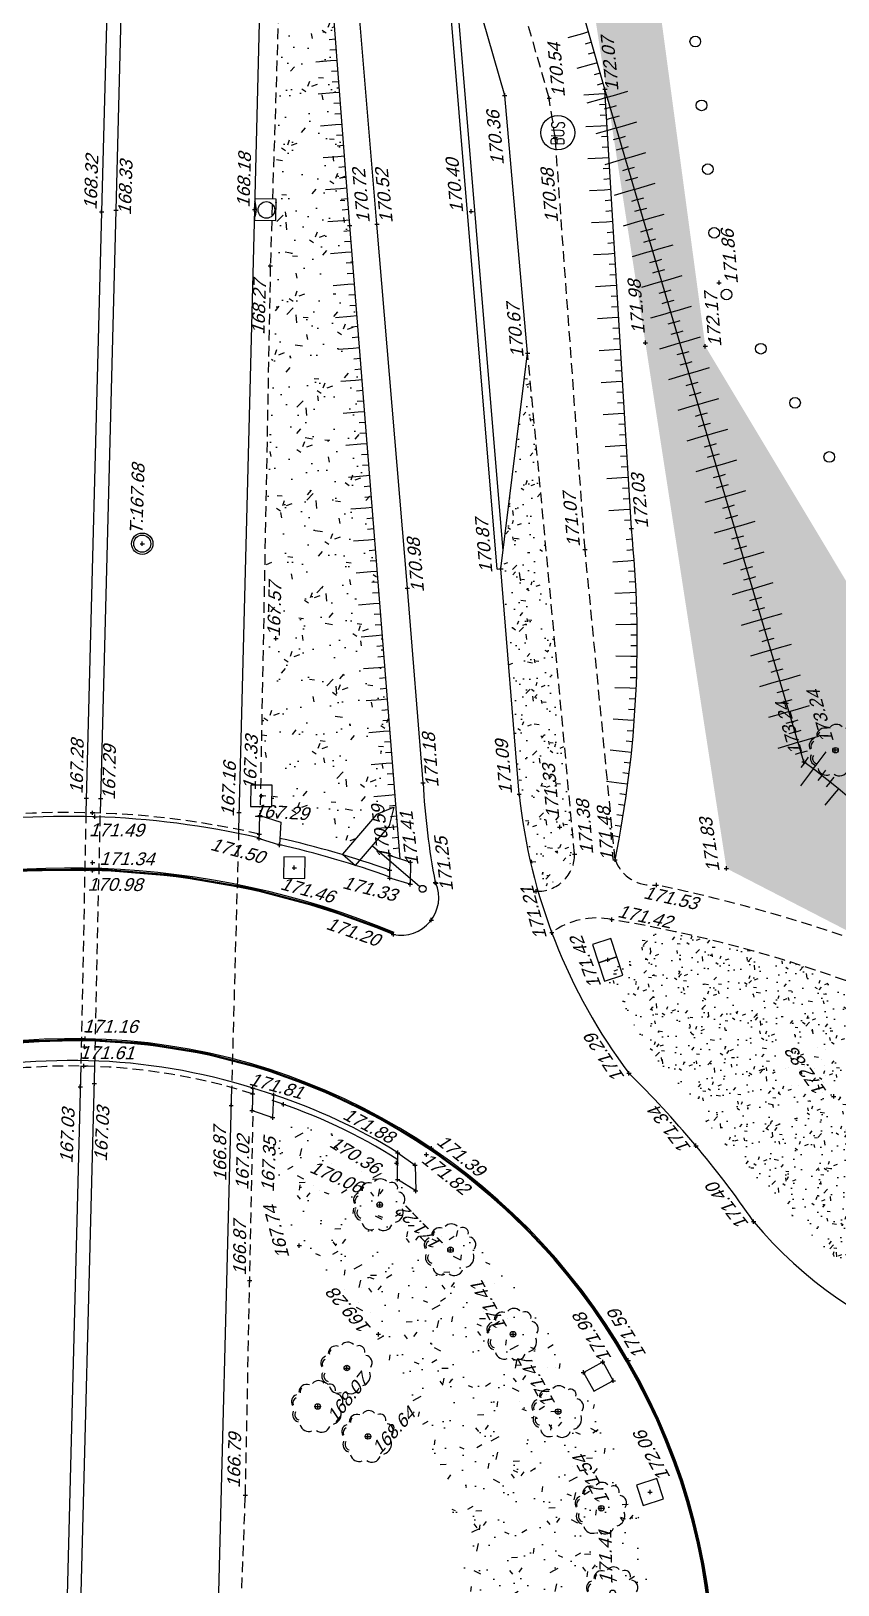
# Model space of a CAD drawing. Header units: metres. Extents: x 1633075 to 1634601, y 8175308 to 8177203.
# Drawn here: x 1634269.4 to 1634307.2, y 8176623.8 to 8176696.5 of the extents above; entities that cross this region are included whole.
import ezdxf

# ---------------------------------------------------------------- set-up
doc = ezdxf.new("R2010")
doc.units = ezdxf.units.M
doc.header["$LTSCALE"] = 2
doc.header["$PDMODE"] = 2
doc.header["$PDSIZE"] = 0.1
doc.linetypes.add('CACHE', pattern=[0.375, 0.25, -0.125])
doc.linetypes.add('CONTINU', pattern=[0])
for name, color, linetype in [('C15785 - ALLEE', 7, 'CACHE'), ('C15785 - ASSAINIS', 6, 'Continuous'), ('C15785 - BORDURES', 7, 'CONTINU'), ('C15785 - CLOTURES', 3, 'Continuous'), ('C15785 - DBA', 252, 'Continuous'), ('C15785 - EP', 4, 'Continuous'), ('C15785 - HTALUS', 7, 'Continuous'), ('C15785 - MOBILIER', 252, 'Continuous'), ('C15785 - OUVRAGE', 7, 'Continuous'), ('C15785 - POINT 2D', 7, 'Continuous'), ('C15785 - Talus', 7, 'Continuous'), ('C15785 - VEGET', 3, 'Continuous'), ('C15785 - Z', 7, 'Continuous')]:
    doc.layers.add(name, color=color, linetype=linetype)
doc.styles.add('ASS', font='ROMANS.shx', dxfattribs={"width": 0.7, "height": 2.750686})
doc.styles.get("Standard").update_dxf_attribs({"font": 'arial.ttf'})
pattern_1 = [(49.50002714, (1050220.1279, 8061047.7139), (1.8203864727, -0.1752823338), [0.1905, -2.0955]), (354.50002714, (1050220.1279, 8061047.714), (-0.335743121, 1.913568999), [0.1524, -1.6764]), (99.95102714, (1050220.2796, 8061047.6993), (1.484649862, 1.738277913), [0.1619, -1.7809]), (45.68422714, (1050220.1323, 8061048.222), (2.707018562, -0.444061797), [0.28575, -3.14325]), (96.13562714, (1050220.358, 8061048.185), (2.395542465, 2.453445317), [0.24285, -2.67135]), (350.68402714, (1050220.1323, 8061048.222), (2.39554614, 2.453440904), [0.2286, -2.5146]), (20.50002714, (1050220.3852, 8061048.0927), (1.507167322, -1.035846258), [0.1905, -2.0955]), (325.50002714, (1050220.3852, 8061048.0927), (0.6340691095, 1.8364166525), [0.1524, -1.6764]), (70.95142714, (1050220.5108, 8061048.0064), (2.1412322933, 0.800574532), [0.1619, -1.7809]), (37.00002714, (1050220.1279, 8061047.7139), (0.0382631816, 0.8452486828), [0, -1.65608, 0, -1.7018, 0, -1.68275]), (7.00002714, (1050220.1279, 8061047.7139), (0.6769130039, 0.9959368816), [0, -0.97028, 0, -1.61798, 0, -0.64135]), (327.00002714, (1050219.5615, 8061047.71886), (1.3553544348, -0.069116978), [0, -0.635, 0, -1.9812, 0, -2.6289]), (317.00002714, (1050219.3075, 8061047.7211), (1.4834541483, 0.2413293858), [0, -0.8255, 0, -1.31572, 0, -1.8669])]

# ---------------------------------------------------------------- blocks, each defined once
blk = doc.blocks.new('BL16')
at = {"color": 0}
for p, q in [((0.5, 0.5), (-0.5, 0.5)), ((-0.5, 0.5), (-0.5, -0.5)), ((0.5, -0.5), (0.5, 0.5)), ((-0.5, -0.5), (0.5, -0.5))]:
    blk.add_line(p, q, dxfattribs=at)
blk = doc.blocks.new('ARBN')
blk.add_circle((0, 0), 0.0517)
for centre, radius, start, end in [((-0.088, 0.27), 0.194, 62.9289, 157.9234), ((0.159, 0.288), 0.162, 10.5515, 118.7684), ((-0.381, -0.079), 0.106, 125.5548, 253.3512), ((-0.313, 0.149), 0.141, 102.3806, 218.1519), ((0.33, 0.115), 0.163, 331.4172, 69.7614), ((-0.236, -0.237), 0.15, 182.2997, 276.8338), ((0.342, -0.106), 0.104, 287.358, 32.9391), ((0.335, -0.105), 0.151, 294.7172, 29.5061), ((-0.027, -0.335), 0.147, 208.1993, 316.9403), ((0.007, -0.38), 0.0689, 259.4414, 333.9219), ((0.202, -0.304), 0.137, 247.1419, 348.9634), ((0.221, -0.292), 0.104, 254.316, 338.7253)]:
    blk.add_arc(centre, radius, start, end)
blk = doc.blocks.new('TALH100A')
blk.add_line((0, 0.3), (0, 1))
blk = doc.blocks.new('TALH100B')
blk.add_line((0, 0), (0, 0.3))
blk = doc.blocks.new('R')
blk.add_circle((0, 0, 0.001), 0.25)
blk = doc.blocks.new('TALB100A')
blk.add_line((0, -0.3), (0, -1))
blk = doc.blocks.new('TALB100B')
blk.add_line((0, 0), (0, -0.3))
blk = doc.blocks.new('TAMPON')
blk.add_circle((0, 0), 0.5)

msp = doc.modelspace()

# ---------------------------------------------------------------- hatches: boundary and pattern name
at = {"layer": 'C15785 - VEGET'}
h = msp.add_hatch(dxfattribs=at)
h.set_pattern_fill('AR-CONC', color=256, scale=0.015, angle=-0.49997, style=0)
h.set_pattern_definition([(49.50002714, (1050220.1279, 8061047.714), (2.730579709, -0.262923501), [0.28575, -3.14325]), (354.50002714, (1050220.128, 8061047.714), (-0.503614682, 2.870353498), [0.2286, -2.5146]), (99.95102714, (1050220.3554, 8061047.692), (2.226974793, 2.607416869), [0.24285, -2.67135]), (45.68422714, (1050220.1345, 8061048.476), (4.060527843, -0.666092696), [0.428625, -4.714875]), (96.13562714, (1050220.473, 8061048.4204), (3.593313698, 3.680167975), [0.364275, -4.007025]), (350.6840271, (1050220.1345, 8061048.476), (3.59331921, 3.680161356), [0.3429, -3.7719]), (20.50002714, (1050220.5139, 8061048.282), (2.260750983, -1.553769387), [0.28575, -3.14325]), (325.50002714, (1050220.5139, 8061048.282), (0.951103664, 2.754624979), [0.2286, -2.5146]), (70.95142714, (1050220.7022, 8061048.1526), (3.21184844, 1.200861798), [0.24285, -2.67135]), (37.00002714, (1050220.1279, 8061047.7139), (0.0573947724, 1.2678730242), [0, -2.48412, 0, -2.5527, 0, -2.524125]), (7.00002714, (1050220.1279, 8061047.7139), (1.0153695058, 1.4939053223), [0, -1.45542, 0, -2.42697, 0, -0.962025]), (327.00002714, (1050219.2783, 8061047.7213), (2.0330316522, -0.103675467), [0, -0.9525, 0, -2.9718, 0, -3.94335]), (317.00002714, (1050218.8973, 8061047.7247), (2.2251812224, 0.3619940787), [0, -1.23825, 0, -1.97358, 0, -2.80035])])
h.paths.add_polyline_path([(1634280.114, 8176659.803), (1634286.679, 8176657.771), (1634285.017, 8176677.508), (1634283.47, 8176698.174), (1634282.472, 8176711.57), (1634281.41, 8176710.894)])
h = msp.add_hatch(dxfattribs=at)
h.set_pattern_fill('AR-CONC', color=256, scale=0.01, angle=-0.49997, style=0)
h.set_pattern_definition(pattern_1)
edge = h.paths.add_edge_path()
edge.add_line((1634294.734, 8176704.098), (1634290.343, 8176704.987))
edge.add_line((1634290.343, 8176704.987), (1634290.238, 8176707.339))
edge.add_line((1634290.238, 8176707.339), (1634297.683, 8176706.141))
edge.add_line((1634297.683, 8176706.141), (1634300.957, 8176681.771))
edge.add_line((1634300.957, 8176681.771), (1634327.361, 8176637.737))
edge.add_arc((1634324.172, 8176646.147), 8.994, 228.81971, 290.76528, ccw=False)
edge.add_line((1634318.25, 8176639.377), (1634316.901, 8176642.212))
edge.add_line((1634316.901, 8176642.212), (1634316.071, 8176642.095))
edge.add_line((1634316.071, 8176642.095), (1634316.006, 8176644.022))
edge.add_line((1634316.006, 8176644.022), (1634315.392, 8176647.445))
edge.add_line((1634315.392, 8176647.445), (1634313.586, 8176650.017))
edge.add_line((1634313.586, 8176650.017), (1634311.595, 8176652.317))
edge.add_line((1634311.595, 8176652.317), (1634309.489, 8176653.433))
edge.add_line((1634309.489, 8176653.433), (1634301.946, 8176657.324))
edge.add_line((1634301.946, 8176657.324), (1634298.152, 8176681.935))
edge.add_line((1634298.152, 8176681.935), (1634294.734, 8176704.098))
h = msp.add_hatch(dxfattribs=at)
h.set_pattern_fill('AR-CONC', color=256, scale=0.01, angle=-0.49997, style=0)
h.set_pattern_definition(pattern_1)
h.paths.add_polyline_path([(1634293.047, 8176656.254), (1634294.399, 8176656.955), (1634294.82, 8176657.939), (1634292.633, 8176681.253), (1634291.393, 8176671.313), (1634292.29, 8176660.86)])
h = msp.add_hatch(dxfattribs=at)
h.set_pattern_fill('AR-CONC', color=256, scale=0.009, angle=-0.49997, style=0)
h.set_pattern_definition([(49.50002714, (1050220.1279, 8061047.7139), (1.6383478254, -0.1577541004), [0.17145, -1.88595]), (354.50002714, (1050220.1279, 8061047.714), (-0.302168809, 1.722212099), [0.13716, -1.50876]), (99.95102714, (1050220.2644, 8061047.7008), (1.336184876, 1.5644501215), [0.14571, -1.60281]), (45.68422714, (1050220.1319, 8061048.1711), (2.436316706, -0.3996556176), [0.257175, -2.828925]), (96.13562714, (1050220.335, 8061048.1378), (2.155988219, 2.208100785), [0.218565, -2.404215]), (350.68402714, (1050220.1319, 8061048.171), (2.155991526, 2.208096814), [0.20574, -2.26314]), (20.50002714, (1050220.3595, 8061048.0548), (1.3564505897, -0.9322616322), [0.17145, -1.88595]), (325.50002714, (1050220.3595, 8061048.0548), (0.5706621986, 1.6527749872), [0.13716, -1.50876]), (70.95142714, (1050220.4725, 8061047.9771), (1.927109064, 0.7205170787), [0.14571, -1.60281]), (37.00002714, (1050220.1279, 8061047.7139), (0.0344368634, 0.76072381455), [0, -1.490472, 0, -1.53162, 0, -1.514475]), (7.00002714, (1050220.1279, 8061047.7139), (0.6092217035, 0.8963431934), [0, -0.873252, 0, -1.456182, 0, -0.577215]), (327.00002714, (1050219.6181, 8061047.7184), (1.2198189913, -0.0622052802), [0, -0.5715, 0, -1.78308, 0, -2.36601]), (317.00002714, (1050219.3895, 8061047.7204), (1.3351087334, 0.2171964472), [0, -0.74295, 0, -1.184148, 0, -1.68021])])
h.paths.add_polyline_path([(1634296.24, 8176652.047), (1634299.379, 8176647.355), (1634303.545, 8176642.484), (1634310.848, 8176635.38), (1634312.917, 8176637.464), (1634313.745, 8176641.923), (1634313.254, 8176645.868), (1634312.013, 8176648.4), (1634310.451, 8176650.253), (1634307.154, 8176652.226), (1634302.328, 8176653.739), (1634298.495, 8176654.561)])
h = msp.add_hatch(dxfattribs=at)
h.set_pattern_fill('AR-CONC', color=256, scale=0.015, angle=341.50003, style=0)
h.set_pattern_definition([(31.50002714, (1050220.1279, 8061047.714), (2.515687796, -1.093850643), [0.28575, -3.14325]), (336.50002714, (1050220.128, 8061047.714), (0.408021986, 2.885493894), [0.2286, -2.5146]), (81.95102714, (1050220.3375, 8061047.6228), (2.923715013, 1.791627747), [0.24285, -2.67135]), (27.68422714, (1050220.3697, 8061048.4365), (3.655957502, -1.888263909), [0.428625, -4.714875]), (78.13562714, (1050220.6743, 8061048.279), (4.554678854, 2.389652735), [0.364275, -4.007025]), (332.6840271, (1050220.3697, 8061048.4365), (4.55468205, 2.389644737), [0.3429, -3.7719]), (2.50002714, (1050220.6705, 8061048.135), (1.669960808, -2.176332974), [0.28575, -3.14325]), (307.50002714, (1050220.6705, 8061048.135), (1.755779269, 2.32589684), [0.2286, -2.5146]), (52.95142714, (1050220.8097, 8061047.9536), (3.425736092, 0.149571687), [0.24285, -2.67135]), (19.00002714, (1050220.1279, 8061047.7139), (0.4463799834, 1.1880829415), [0, -2.48412, 0, -2.5527, 0, -2.524125]), (349.00002714, (1050220.1279, 8061047.7139), (1.4273159176, 1.1070219587), [0, -1.45542, 0, -2.42697, 0, -0.962025]), (309.00002714, (1050219.3222, 8061047.9835), (1.9014905194, -0.7268425591), [0, -0.9525, 0, -2.9718, 0, -3.94335]), (299.00002714, (1050218.9608, 8061048.1044), (2.2281354237, -0.343341986), [0, -1.23825, 0, -1.97358, 0, -2.80035])])
edge = h.paths.add_edge_path()
edge.add_arc((1634292.149, 8176644.899), 11.461, 176.22501, 233.09235)
edge.add_arc((1634261.816, 8176620.004), 28.237, -38.40561, 33.85358, ccw=False)
edge.add_arc((1634289.598, 8176593.741), 10.394, 122.95703, 187.07088)
edge.add_line((1634279.283, 8176592.462), (1634284.113, 8176594.229))
edge.add_line((1634284.113, 8176594.229), (1634285.877, 8176595.478))
edge.add_line((1634285.877, 8176595.478), (1634290.486, 8176599.039))
edge.add_line((1634290.486, 8176599.039), (1634294.129, 8176603.58))
edge.add_line((1634294.129, 8176603.58), (1634297.297, 8176609.391))
edge.add_line((1634297.297, 8176609.391), (1634298.93, 8176617.94))
edge.add_line((1634298.93, 8176617.94), (1634297.935, 8176626.707))
edge.add_line((1634297.935, 8176626.707), (1634296.127, 8176631.588))
edge.add_line((1634296.127, 8176631.588), (1634294.199, 8176634.968))
edge.add_line((1634294.199, 8176634.968), (1634291.019, 8176638.985))
edge.add_line((1634291.019, 8176638.985), (1634286.668, 8176642.623))
edge.add_line((1634286.668, 8176642.623), (1634283.862, 8176644.789))
edge.add_line((1634283.862, 8176644.789), (1634280.712, 8176645.653))

# ---------------------------------------------------------------- linework, layer by layer
at = {"layer": 'C15785 - ALLEE'}
for points in [[(1634296.732, 8176657.728), (1634295.328, 8176672.255), (1634293.933, 8176691.551), (1634293.648, 8176693.387), (1634290.343, 8176704.987), (1634289.357, 8176726.487)], [(1634281.406, 8176716.56), (1634281.41, 8176710.894), (1634280.599, 8176685.539), (1634280.114, 8176659.803)], [(1634294.841, 8176657.995), (1634292.642, 8176681.445)], [(1634278.406, 8176592.207), (1634278.862, 8176608.271), (1634279.069, 8176618.367), (1634279.431, 8176627.971), (1634279.799, 8176645.966)]]:
    msp.add_lwpolyline(points, dxfattribs=at)
for centre, radius, start, end in [((1634293.108, 8176657.985), 1.732, 267.98689, 0.33243), ((1634298.461, 8176658.38), 1.847, 200.68192, 276.51181), ((1634283.246, 8176582.548), 75.588, 69.68452, 78.2259), ((1634295.849, 8176651.528), 3.476, 77.76606, 126.71025), ((1634286.343, 8176593.283), 62.487, 69.49525, 80.56541)]:
    msp.add_arc(centre, radius, start, end, dxfattribs=at)
at = {"layer": 'C15785 - ASSAINIS'}
for p, q in [((1634279.87, 8176688.674), (1634279.855, 8176687.674)), ((1634280.87, 8176688.66), (1634279.87, 8176688.674)), ((1634280.855, 8176687.66), (1634280.87, 8176688.66)), ((1634279.855, 8176687.674), (1634280.855, 8176687.66))]:
    msp.add_line(p, q, dxfattribs=at)
for centre, radius in [((1634280.416, 8176688.157), 0.389), ((1634274.603, 8176672.528), 0.4)]:
    msp.add_circle(centre, radius, dxfattribs=at)
msp.add_arc((1634278.895, 8176688.18), 1.049, 336.36294, 21.99912, dxfattribs=at)
at = {"layer": 'C15785 - BORDURES'}
for points in [[(1634280.743, 8176721.806), (1634280.414, 8176710.684), (1634279.862, 8176688.174), (1634279.116, 8176659.143)], [(1634287.746, 8176661.328), (1634287.015, 8176670.441), (1634285.587, 8176687.49), (1634283.719, 8176709.983), (1634282.921, 8176721.935)], [(1634292.244, 8176660.799), (1634291.39, 8176671.35), (1634292.642, 8176681.445), (1634291.568, 8176693.522), (1634288.724, 8176703.438), (1634288.072, 8176711.286)], [(1634291.216, 8176671.336), (1634288.55, 8176703.423)], [(1634291.495, 8176672.198), (1634288.971, 8176702.576)], [(1634291.216, 8176671.336), (1634291.39, 8176671.35)], [(1634278.788, 8176647.064), (1634278.078, 8176619.787), (1634277.324, 8176591.162)]]:
    msp.add_lwpolyline(points, dxfattribs=at)
at = {"layer": 'C15785 - BORDURES', "linetype": 'CACHE'}
for points in [[(1634271.97, 8176659.934), (1634271.729, 8176648.073)], [(1634272.384, 8176648.056), (1634272.644, 8176659.915)], [(1634279.116, 8176659.143), (1634278.788, 8176647.064)]]:
    msp.add_lwpolyline(points, dxfattribs=at)
at = {"layer": 'C15785 - BORDURES', "const_width": 0.1}
msp.add_lwpolyline([(1634286.38, 8176654.28, 0.179529), (1634258.872, 8176655.309, 0.179529)], format="xyb", dxfattribs=at)
at = {"layer": 'C15785 - BORDURES'}
for points in [[(1634245.776, 8176603.369, 0.251104), (1634270.412, 8176589.13, 0.267607), (1634296.725, 8176603.417, 0.281058), (1634297.353, 8176634.286, 0.264282), (1634271.938, 8176649.347, 0.256097), (1634246.147, 8176635.83, 0.293177)], [(1634245.861, 8176603.421, 0.251103), (1634270.415, 8176589.23, 0.267612), (1634296.64, 8176603.47, 0.281071), (1634297.266, 8176634.236, 0.264286), (1634271.937, 8176649.247, 0.256095), (1634246.231, 8176635.774, 0.293177)]]:
    msp.add_lwpolyline(points, format="xyb", close=True, dxfattribs=at)
at = {"layer": 'C15785 - BORDURES', "const_width": 0.1}
msp.add_lwpolyline([(1634245.819, 8176603.395, 0.251103), (1634270.413, 8176589.18, 0.267609), (1634296.682, 8176603.443, 0.281064), (1634297.31, 8176634.261, 0.264284), (1634271.937, 8176649.297, 0.256096), (1634246.189, 8176635.802, 0.293177)], format="xyb", close=True, dxfattribs=at)
at = {"layer": 'C15785 - BORDURES'}
for centre, radius, start, end in [((1634322.11, 8176663.186), 34.415, 183.09534, 190.9149), ((1634318.39, 8176663.536), 26.289, 185.97533, 216.95037), ((1634271.239, 8176617.723), 39.618, 67.50193, 108.21318), ((1634271.239, 8176617.723), 39.518, 67.50193, 108.21318), ((1634286.717, 8176655.964), 1.767, 258.37626, 22.45566), ((1634264.228, 8176613.966), 47.322, 34.5246, 45.52597), ((1634318.511, 8176653.559), 19.927, 219.86564, 280.86898)]:
    msp.add_arc(centre, radius, start, end, dxfattribs=at)
at = {"layer": 'C15785 - DBA'}
for points in [[(1634273.463, 8176716.737), (1634272.705, 8176688.068), (1634271.97, 8176659.934)], [(1634272.644, 8176659.915), (1634273.379, 8176688.14), (1634274.112, 8176716.717)], [(1634271.729, 8176648.073), (1634270.993, 8176619.649), (1634270.209, 8176590.519)], [(1634270.886, 8176590.501), (1634271.658, 8176619.788), (1634272.384, 8176648.056)]]:
    msp.add_lwpolyline(points, dxfattribs=at)
at = {"layer": 'C15785 - HTALUS'}
for points in [[(1634297.497, 8176673.233), (1634296.258, 8176693.81), (1634294.111, 8176701.305), (1634293.869, 8176719.637), (1634293.22, 8176725.573)], [(1634286.679, 8176657.771), (1634284.313, 8176687.423), (1634281.85, 8176719.604)]]:
    msp.add_lwpolyline(points, dxfattribs=at)
msp.add_lwpolyline([(1634318.163, 8176645.224, 0.150626), (1634305.572, 8176662.317), (1634296.258, 8176693.81)], format="xyb", dxfattribs=at)
msp.add_arc((1634246.768, 8176667.962), 51.001, 348.42403, 5.93167, dxfattribs=at)
at = {"layer": 'C15785 - MOBILIER'}
for p, q in [((1634285.565, 8176659.842), (1634283.972, 8176657.994)), ((1634286.399, 8176660.186), (1634285.565, 8176659.842)), ((1634286.18, 8176659.312), (1634286.399, 8176660.186)), ((1634284.586, 8176657.464), (1634286.18, 8176659.312)), ((1634285.383, 8176658.388), (1634287.603, 8176656.473)), ((1634283.972, 8176657.994), (1634284.586, 8176657.464))]:
    msp.add_line(p, q, dxfattribs=at)
for centre, radius in [((1634294.052, 8176691.774), 0.8), ((1634287.726, 8176656.367), 0.162)]:
    msp.add_circle(centre, radius, dxfattribs=at)
at = {"layer": 'C15785 - OUVRAGE'}
for points in [[(1634280.075, 8176658.727), (1634280.114, 8176659.803)], [(1634280.114, 8176659.803), (1634281.086, 8176659.494), (1634281.032, 8176658.425)], [(1634280.075, 8176658.727), (1634281.032, 8176658.425)], [(1634286.19, 8176656.866), (1634286.202, 8176657.93), (1634287.157, 8176657.613), (1634287.151, 8176656.583), (1634286.19, 8176656.866)], [(1634279.746, 8176645.985), (1634280.712, 8176645.653), (1634280.764, 8176646.717), (1634279.78, 8176647.035), (1634279.746, 8176645.985)], [(1634286.563, 8176644.01), (1634287.37, 8176643.433), (1634287.401, 8176642.219), (1634286.558, 8176642.76), (1634286.563, 8176644.01)], [(1634295.254, 8176633.724), (1634296.155, 8176634.213)], [(1634296.155, 8176634.213), (1634296.647, 8176633.334)], [(1634295.26, 8176633.713), (1634295.751, 8176632.834)], [(1634295.734, 8176632.839), (1634296.636, 8176633.328)]]:
    msp.add_lwpolyline(points, dxfattribs=at)
at = {"layer": 'C15785 - OUVRAGE', "linetype": 'CACHE'}
for centre, radius, start, end in [((1634271.167, 8176620.015), 39.927, 77.09373, 99.41511), ((1634271.305, 8176619.905), 28.171, 72.50998, 104.35621)]:
    msp.add_arc(centre, radius, start, end, dxfattribs=at)
at = {"layer": 'C15785 - OUVRAGE'}
for centre, radius, start, end in [((1634271.167, 8176620.015), 39.744, 77.09373, 99.41511), ((1634271.502, 8176616.206), 43.281, 70.16182, 77.34827), ((1634271.502, 8176616.206), 43.581, 70.3072, 77.34827), ((1634271.305, 8176619.905), 28.424, 72.50998, 104.35621), ((1634272.717, 8176621.908), 25.804, 57.55089, 72.02901), ((1634272.717, 8176621.908), 26.081, 57.93348, 72.02901)]:
    msp.add_arc(centre, radius, start, end, dxfattribs=at)
at = {"layer": 'C15785 - POINT 2D'}
for p in [(1634296.258, 8176693.81), (1634291.568, 8176693.522), (1634293.648, 8176693.387), (1634293.933, 8176691.551), (1634272.705, 8176688.068), (1634273.379, 8176688.14), (1634279.862, 8176688.174), (1634290.003, 8176688.089), (1634284.313, 8176687.423), (1634285.587, 8176687.49), (1634280.599, 8176685.539), (1634301.599, 8176684.749), (1634292.642, 8176681.445), (1634298.152, 8176681.935), (1634300.957, 8176681.771), (1634297.497, 8176673.233), (1634274.603, 8176672.528), (1634295.328, 8176672.255), (1634291.39, 8176671.35), (1634287.015, 8176670.441), (1634280.859, 8176668.095), (1634307.04, 8176662.877), (1634305.572, 8176662.317), (1634287.746, 8176661.328), (1634271.988, 8176660.62), (1634272.662, 8176660.596), (1634280.179, 8176660.721), (1634292.244, 8176660.799), (1634272.282, 8176659.926), (1634272.39, 8176659.74), (1634279.136, 8176659.941), (1634280.114, 8176659.803), (1634280.075, 8176658.727), (1634280.085, 8176658.933), (1634294.145, 8176659.256), (1634281.032, 8176658.425), (1634294.841, 8176657.995), (1634272.28, 8176657.594), (1634281.72, 8176657.356), (1634286.202, 8176657.93), (1634287.157, 8176657.613), (1634296.732, 8176657.728), (1634301.946, 8176657.324), (1634272.275, 8176657.227), (1634286.188, 8176657.238), (1634286.19, 8176656.866), (1634287.151, 8176656.583), (1634288.318, 8176656.669), (1634288.35, 8176656.639), (1634298.67, 8176656.545), (1634293.047, 8176656.254), (1634288.129, 8176654.903), (1634296.586, 8176654.925), (1634286.361, 8176654.233), (1634293.772, 8176654.315), (1634296.388, 8176653.043), (1634271.938, 8176649.347), (1634271.907, 8176648.974), (1634271.878, 8176648.07), (1634271.704, 8176647.098), (1634272.363, 8176647.249), (1634297.381, 8176647.733), (1634279.773, 8176646.774), (1634279.78, 8176647.035), (1634280.764, 8176646.717), (1634306.966, 8176646.647), (1634278.766, 8176646.217), (1634279.746, 8176645.985), (1634280.712, 8176645.653), (1634281.218, 8176646.272), (1634288.14, 8176644.221), (1634300.516, 8176644.339), (1634286.504, 8176643.528), (1634286.563, 8176644.01), (1634287.37, 8176643.433), (1634287.903, 8176643.923), (1634286.558, 8176642.76), (1634287.401, 8176642.219), (1634285.719, 8176641.575), (1634303.216, 8176640.786), (1634281.953, 8176639.663), (1634289.03, 8176639.468), (1634279.637, 8176638.021), (1634285.659, 8176635.512), (1634291.959, 8176635.513), (1634296.155, 8176634.217), (1634296.155, 8176634.213), (1634297.353, 8176634.286), (1634284.18, 8176633.928), (1634295.254, 8176633.724), (1634296.647, 8176633.334), (1634282.815, 8176632.128), (1634294.069, 8176631.888), (1634285.169, 8176630.725), (1634279.431, 8176627.971), (1634298.372, 8176628.123), (1634296.088, 8176627.363)]:
    msp.add_point(p, dxfattribs=at)

# ---------------------------------------------------------------- block references
at = {"layer": 'C15785 - ASSAINIS', "rotation": 359.5000271160415}
msp.add_blockref('TAMPON', (1634274.603, 8176672.528), dxfattribs=at)
at = {"layer": 'C15785 - CLOTURES'}
for p, rotation in [((1634300.488, 8176696.04), 275.6209684651014), ((1634300.782, 8176693.054), 275.6209684651014), ((1634301.076, 8176690.068), 275.6209684651014), ((1634301.37, 8176687.083), 275.6209684651014), ((1634301.949, 8176684.195), 302.3128151583252), ((1634303.553, 8176681.66), 302.3128151583252), ((1634305.156, 8176679.125), 302.3128151583252), ((1634306.76, 8176676.589), 302.3128151583252)]:
    msp.add_blockref('R', p, dxfattribs=dict(at, rotation=rotation))
at = {"layer": 'C15785 - EP'}
for p, rotation in [((1634280.179, 8176660.721), 359.5778462002156), ((1634281.72, 8176657.356), 359.5778462002156), ((1634298.372, 8176628.123), 108.3684935367669)]:
    msp.add_blockref('BL16', p, dxfattribs=dict(at, rotation=rotation))
at = {"layer": 'C15785 - EP', "xscale": 0.8999999999804342, "yscale": 0.8999999999804342, "zscale": 0.8999999999804342, "rotation": 288.1104305426229}
for p in [(1634296.248, 8176653.47), (1634296.527, 8176652.615)]:
    msp.add_blockref('BL16', p, dxfattribs=at)
at = {"layer": 'C15785 - Talus'}
for name, p, rotation in [('TALH100B', (1634283.645, 8176696.151), 94.37718697151251), ('TALH100A', (1634295.491, 8176696.489), 105.9895136846525), ('TALH100B', (1634295.491, 8176696.489), 105.9895136846525), ('TALH100B', (1634295.628, 8176696.009), 105.9895136846525), ('TALH100B', (1634283.683, 8176695.653), 94.37718697151251), ('TALH100B', (1634295.766, 8176695.528), 105.9895136846525), ('TALH100A', (1634283.721, 8176695.154), 94.37718697151251), ('TALH100B', (1634283.721, 8176695.154), 94.37718697151251), ('TALH100B', (1634283.76, 8176694.656), 94.37718697151251), ('TALH100A', (1634295.904, 8176695.047), 105.9895136846525), ('TALH100B', (1634295.904, 8176695.047), 105.9895136846525), ('TALH100B', (1634296.042, 8176694.567), 105.9895136846525), ('TALH100B', (1634283.798, 8176694.157), 94.37718697151251), ('TALH100B', (1634296.179, 8176694.086), 105.9895136846525), ('TALH100A', (1634283.836, 8176693.659), 94.37718697151251), ('TALH100B', (1634283.836, 8176693.659), 94.37718697151251), ('TALH100B', (1634283.874, 8176693.16), 94.37718697151251), ('TALH100A', (1634296.271, 8176693.598), 93.44425725104877), ('TALH100A', (1634296.369, 8176693.435), 106.4744903314346), ('TALH100B', (1634296.271, 8176693.598), 93.44425725104877), ('TALH100B', (1634296.301, 8176693.099), 93.44425725104877), ('TALH100B', (1634296.369, 8176693.435), 106.4744903314346), ('TALB100B', (1634296.369, 8176693.435), 106.4744903314346), ('TALB100B', (1634296.511, 8176692.956), 106.4744903314346), ('TALB100A', (1634296.369, 8176693.435), 106.4744903314346), ('TALH100B', (1634283.912, 8176692.662), 94.37718697151251), ('TALH100B', (1634296.331, 8176692.599), 93.44425725104877), ('TALH100B', (1634296.511, 8176692.956), 106.4744903314346), ('TALH100B', (1634296.653, 8176692.477), 106.4744903314346), ('TALB100B', (1634296.653, 8176692.477), 106.4744903314346), ('TALB100A', (1634296.795, 8176691.997), 106.4744903314346), ('TALH100A', (1634283.95, 8176692.163), 94.37718697151251), ('TALH100B', (1634283.95, 8176692.163), 94.37718697151251), ('TALH100B', (1634283.988, 8176691.664), 94.37718697151251), ('TALH100A', (1634296.361, 8176692.1), 93.44425725104877), ('TALH100A', (1634296.795, 8176691.997), 106.4744903314346), ('TALH100B', (1634296.361, 8176692.1), 93.44425725104877), ('TALH100B', (1634296.391, 8176691.601), 93.44425725104877), ('TALH100B', (1634296.795, 8176691.997), 106.4744903314346), ('TALB100B', (1634296.795, 8176691.997), 106.4744903314346), ('TALB100B', (1634296.936, 8176691.518), 106.4744903314346), ('TALH100B', (1634284.027, 8176691.166), 94.37718697151251), ('TALH100B', (1634296.421, 8176691.102), 93.44425725104877), ('TALH100B', (1634296.936, 8176691.518), 106.4744903314346), ('TALH100B', (1634297.078, 8176691.038), 106.4744903314346), ('TALB100B', (1634297.078, 8176691.038), 106.4744903314346), ('TALB100A', (1634297.22, 8176690.559), 106.4744903314346), ('TALH100A', (1634284.065, 8176690.667), 94.37718697151251), ('TALH100B', (1634284.065, 8176690.667), 94.37718697151251), ('TALH100B', (1634284.103, 8176690.169), 94.37718697151251), ('TALH100A', (1634296.451, 8176690.603), 93.44425725104877), ('TALH100B', (1634296.451, 8176690.603), 93.44425725104877), ('TALH100B', (1634296.481, 8176690.104), 93.44425725104877), ('TALH100A', (1634297.22, 8176690.559), 106.4744903314346), ('TALH100B', (1634297.22, 8176690.559), 106.4744903314346), ('TALB100B', (1634297.22, 8176690.559), 106.4744903314346), ('TALB100B', (1634297.362, 8176690.079), 106.4744903314346), ('TALH100B', (1634284.141, 8176689.67), 94.37718697151251), ('TALH100B', (1634296.511, 8176689.605), 93.44425725104877), ('TALH100B', (1634297.362, 8176690.079), 106.4744903314346), ('TALH100B', (1634297.504, 8176689.6), 106.4744903314346), ('TALB100B', (1634297.504, 8176689.6), 106.4744903314346), ('TALB100A', (1634297.645, 8176689.12), 106.4744903314346), ('TALH100A', (1634284.179, 8176689.172), 94.37718697151251), ('TALH100B', (1634284.179, 8176689.172), 94.37718697151251), ('TALH100B', (1634284.217, 8176688.673), 94.37718697151251), ('TALH100A', (1634296.541, 8176689.106), 93.44425725104877), ('TALH100B', (1634296.541, 8176689.106), 93.44425725104877), ('TALH100A', (1634297.645, 8176689.12), 106.4744903314346), ('TALH100B', (1634297.645, 8176689.12), 106.4744903314346), ('TALH100B', (1634297.787, 8176688.641), 106.4744903314346), ('TALB100B', (1634297.645, 8176689.12), 106.4744903314346), ('TALB100B', (1634297.787, 8176688.641), 106.4744903314346), ('TALH100B', (1634284.256, 8176688.175), 94.37718697151251), ('TALH100B', (1634296.571, 8176688.607), 93.44425725104877), ('TALH100B', (1634296.602, 8176688.108), 93.44425725104877), ('TALH100B', (1634297.929, 8176688.161), 106.4744903314346), ('TALB100B', (1634297.929, 8176688.161), 106.4744903314346), ('TALB100A', (1634298.071, 8176687.682), 106.4744903314346), ('TALH100A', (1634284.294, 8176687.676), 94.37718697151251), ('TALH100B', (1634284.294, 8176687.676), 94.37718697151251), ('TALH100A', (1634296.632, 8176687.608), 93.44425725104877), ('TALH100B', (1634296.632, 8176687.608), 93.44425725104877), ('TALH100A', (1634298.071, 8176687.682), 106.4744903314346), ('TALH100B', (1634298.071, 8176687.682), 106.4744903314346), ('TALH100B', (1634298.212, 8176687.202), 106.4744903314346), ('TALB100B', (1634298.071, 8176687.682), 106.4744903314346), ('TALB100B', (1634298.212, 8176687.202), 106.4744903314346), ('TALH100B', (1634284.333, 8176687.178), 94.56270897271868), ('TALH100B', (1634284.372, 8176686.679), 94.56270897271868), ('TALH100B', (1634296.662, 8176687.109), 93.44425725104877), ('TALH100B', (1634296.692, 8176686.61), 93.44425725104877), ('TALH100B', (1634298.354, 8176686.723), 106.4744903314346), ('TALB100B', (1634298.354, 8176686.723), 106.4744903314346), ('TALB100A', (1634298.496, 8176686.243), 106.4744903314346), ('TALH100A', (1634284.412, 8176686.181), 94.56270897271868), ('TALH100B', (1634284.412, 8176686.181), 94.56270897271868), ('TALH100A', (1634296.722, 8176686.111), 93.44425725104877), ('TALH100B', (1634296.722, 8176686.111), 93.44425725104877), ('TALH100A', (1634298.496, 8176686.243), 106.4744903314346), ('TALH100B', (1634298.496, 8176686.243), 106.4744903314346), ('TALH100B', (1634298.638, 8176685.764), 106.4744903314346), ('TALB100B', (1634298.496, 8176686.243), 106.4744903314346), ('TALB100B', (1634298.638, 8176685.764), 106.4744903314346), ('TALH100B', (1634284.452, 8176685.682), 94.56270897271868), ('TALH100B', (1634284.492, 8176685.184), 94.56270897271868), ('TALH100B', (1634296.752, 8176685.612), 93.44425725104877), ('TALH100B', (1634296.782, 8176685.113), 93.44425725104877), ('TALH100B', (1634298.78, 8176685.284), 106.4744903314346), ('TALB100B', (1634298.78, 8176685.284), 106.4744903314346), ('TALB100A', (1634298.921, 8176684.805), 106.4744903314346), ('TALH100A', (1634284.532, 8176684.686), 94.56270897271868), ('TALH100B', (1634284.532, 8176684.686), 94.56270897271868), ('TALH100A', (1634296.812, 8176684.614), 93.44425725104877), ('TALH100B', (1634296.812, 8176684.614), 93.44425725104877), ('TALH100A', (1634298.921, 8176684.805), 106.4744903314346), ('TALH100B', (1634298.921, 8176684.805), 106.4744903314346), ('TALH100B', (1634299.063, 8176684.326), 106.4744903314346), ('TALB100B', (1634298.921, 8176684.805), 106.4744903314346), ('TALB100B', (1634299.063, 8176684.326), 106.4744903314346), ('TALH100B', (1634284.571, 8176684.187), 94.56270897271868), ('TALH100B', (1634284.611, 8176683.689), 94.56270897271868), ('TALH100B', (1634296.842, 8176684.115), 93.44425725104877), ('TALH100B', (1634296.872, 8176683.616), 93.44425725104877), ('TALH100B', (1634299.205, 8176683.846), 106.4744903314346), ('TALB100B', (1634299.205, 8176683.846), 106.4744903314346), ('TALB100A', (1634299.347, 8176683.367), 106.4744903314346), ('TALH100A', (1634284.651, 8176683.19), 94.56270897271868), ('TALH100B', (1634284.651, 8176683.19), 94.56270897271868), ('TALH100A', (1634296.902, 8176683.117), 93.44425725104877), ('TALH100B', (1634296.902, 8176683.117), 93.44425725104877), ('TALH100A', (1634299.347, 8176683.367), 106.4744903314346), ('TALH100B', (1634299.347, 8176683.367), 106.4744903314346), ('TALH100B', (1634299.489, 8176682.887), 106.4744903314346), ('TALB100B', (1634299.347, 8176683.367), 106.4744903314346), ('TALB100B', (1634299.489, 8176682.887), 106.4744903314346), ('TALH100B', (1634284.691, 8176682.692), 94.56270897271868), ('TALH100B', (1634284.73, 8176682.194), 94.56270897271868), ('TALH100B', (1634296.932, 8176682.618), 93.44425725104877), ('TALH100B', (1634296.962, 8176682.118), 93.44425725104877), ('TALH100B', (1634299.63, 8176682.408), 106.4744903314346), ('TALB100B', (1634299.63, 8176682.408), 106.4744903314346), ('TALB100A', (1634299.772, 8176681.928), 106.4744903314346), ('TALH100A', (1634284.77, 8176681.695), 94.56270897271868), ('TALH100B', (1634284.77, 8176681.695), 94.56270897271868), ('TALH100A', (1634296.992, 8176681.619), 93.44425725104877), ('TALH100B', (1634296.992, 8176681.619), 93.44425725104877), ('TALH100A', (1634299.772, 8176681.928), 106.4744903314346), ('TALH100B', (1634299.772, 8176681.928), 106.4744903314346), ('TALH100B', (1634299.914, 8176681.449), 106.4744903314346), ('TALB100B', (1634299.772, 8176681.928), 106.4744903314346), ('TALB100B', (1634299.914, 8176681.449), 106.4744903314346), ('TALH100B', (1634284.81, 8176681.197), 94.56270897271868), ('TALH100B', (1634284.85, 8176680.698), 94.56270897271868), ('TALH100B', (1634297.022, 8176681.12), 93.44425725104877), ('TALH100B', (1634300.056, 8176680.969), 106.4744903314346), ('TALB100B', (1634300.056, 8176680.969), 106.4744903314346), ('TALB100A', (1634300.198, 8176680.49), 106.4744903314346), ('TALH100A', (1634284.89, 8176680.2), 94.56270897271868), ('TALH100B', (1634284.89, 8176680.2), 94.56270897271868), ('TALH100A', (1634297.082, 8176680.122), 93.44425725104877), ('TALH100B', (1634297.052, 8176680.621), 93.44425725104877), ('TALH100B', (1634297.082, 8176680.122), 93.44425725104877), ('TALH100A', (1634300.198, 8176680.49), 106.4744903314346), ('TALH100B', (1634300.198, 8176680.49), 106.4744903314346), ('TALH100B', (1634300.339, 8176680.01), 106.4744903314346), ('TALB100B', (1634300.198, 8176680.49), 106.4744903314346), ('TALB100B', (1634300.339, 8176680.01), 106.4744903314346), ('TALH100B', (1634284.929, 8176679.701), 94.56270897271868), ('TALH100B', (1634284.969, 8176679.203), 94.56270897271868), ('TALH100B', (1634297.112, 8176679.623), 93.44425725104877), ('TALH100B', (1634300.481, 8176679.531), 106.4744903314346), ('TALB100B', (1634300.481, 8176679.531), 106.4744903314346), ('TALB100A', (1634300.623, 8176679.051), 106.4744903314346), ('TALH100A', (1634285.009, 8176678.705), 94.56270897271868), ('TALH100B', (1634285.009, 8176678.705), 94.56270897271868), ('TALH100A', (1634297.172, 8176678.625), 93.44425725104877), ('TALH100B', (1634297.142, 8176679.124), 93.44425725104877), ('TALH100B', (1634297.172, 8176678.625), 93.44425725104877), ('TALH100A', (1634300.623, 8176679.051), 106.4744903314346), ('TALH100B', (1634300.623, 8176679.051), 106.4744903314346), ('TALH100B', (1634300.765, 8176678.572), 106.4744903314346), ('TALB100B', (1634300.623, 8176679.051), 106.4744903314346), ('TALB100B', (1634300.765, 8176678.572), 106.4744903314346), ('TALH100B', (1634285.049, 8176678.206), 94.56270897271868), ('TALH100B', (1634297.202, 8176678.126), 93.44425725104877), ('TALH100B', (1634300.907, 8176678.092), 106.4744903314346), ('TALB100B', (1634300.907, 8176678.092), 106.4744903314346), ('TALB100A', (1634301.048, 8176677.613), 106.4744903314346), ('TALH100A', (1634285.128, 8176677.209), 94.56270897271868), ('TALH100B', (1634285.088, 8176677.708), 94.56270897271868), ('TALH100B', (1634285.128, 8176677.209), 94.56270897271868), ('TALH100A', (1634297.262, 8176677.127), 93.44425725104877), ('TALH100B', (1634297.232, 8176677.627), 93.44425725104877), ('TALH100B', (1634297.262, 8176677.127), 93.44425725104877), ('TALH100A', (1634301.048, 8176677.613), 106.4744903314346), ('TALH100B', (1634301.048, 8176677.613), 106.4744903314346), ('TALH100B', (1634301.19, 8176677.133), 106.4744903314346), ('TALB100B', (1634301.048, 8176677.613), 106.4744903314346), ('TALB100B', (1634301.19, 8176677.133), 106.4744903314346), ('TALH100B', (1634285.168, 8176676.711), 94.56270897271868), ('TALH100B', (1634297.292, 8176676.628), 93.44425725104877), ('TALH100B', (1634301.332, 8176676.654), 106.4744903314346), ('TALB100B', (1634301.332, 8176676.654), 106.4744903314346), ('TALB100A', (1634301.474, 8176676.174), 106.4744903314346), ('TALH100A', (1634285.248, 8176675.714), 94.56270897271868), ('TALH100B', (1634285.208, 8176676.213), 94.56270897271868), ('TALH100B', (1634285.248, 8176675.714), 94.56270897271868), ('TALH100A', (1634297.352, 8176675.63), 93.44425725104877), ('TALH100B', (1634297.322, 8176676.129), 93.44425725104877), ('TALH100B', (1634297.352, 8176675.63), 93.44425725104877), ('TALH100A', (1634301.474, 8176676.174), 106.4744903314346), ('TALH100B', (1634301.474, 8176676.174), 106.4744903314346), ('TALH100B', (1634301.616, 8176675.695), 106.4744903314346), ('TALB100B', (1634301.474, 8176676.174), 106.4744903314346), ('TALB100B', (1634301.616, 8176675.695), 106.4744903314346), ('TALH100B', (1634285.287, 8176675.216), 94.56270897271868), ('TALH100B', (1634297.383, 8176675.131), 93.44425725104877), ('TALH100B', (1634301.757, 8176675.216), 106.4744903314346), ('TALB100B', (1634301.757, 8176675.216), 106.4744903314346), ('TALB100B', (1634301.899, 8176674.736), 106.4744903314346), ('TALB100A', (1634301.899, 8176674.736), 106.4744903314346), ('TALH100A', (1634285.367, 8176674.219), 94.56270897271868), ('TALH100B', (1634285.327, 8176674.717), 94.56270897271868), ('TALH100B', (1634285.367, 8176674.219), 94.56270897271868), ('TALH100A', (1634297.443, 8176674.133), 93.44425725104877), ('TALH100B', (1634297.413, 8176674.632), 93.44425725104877), ('TALH100B', (1634297.443, 8176674.133), 93.44425725104877), ('TALH100A', (1634301.899, 8176674.736), 106.4744903314346), ('TALH100B', (1634301.899, 8176674.736), 106.4744903314346), ('TALH100B', (1634302.041, 8176674.257), 106.4744903314346), ('TALB100B', (1634302.041, 8176674.257), 106.4744903314346), ('TALH100B', (1634285.407, 8176673.72), 94.56270897271868), ('TALH100B', (1634297.473, 8176673.634), 93.44425725104877), ('TALH100B', (1634302.183, 8176673.777), 106.4744903314346), ('TALB100B', (1634302.183, 8176673.777), 106.4744903314346), ('TALB100B', (1634302.325, 8176673.298), 106.4744903314346), ('TALB100A', (1634302.325, 8176673.298), 106.4744903314346), ('TALH100A', (1634285.486, 8176672.724), 94.56270897271868), ('TALH100B', (1634285.446, 8176673.222), 94.56270897271868), ('TALH100B', (1634285.486, 8176672.724), 94.56270897271868), ('TALH100B', (1634297.546, 8176672.735), 95.36996130903677), ('TALH100A', (1634302.325, 8176673.298), 106.4744903314346), ('TALH100B', (1634302.325, 8176673.298), 106.4744903314346), ('TALH100B', (1634302.466, 8176672.818), 106.4744903314346), ('TALB100B', (1634302.466, 8176672.818), 106.4744903314346), ('TALH100B', (1634285.526, 8176672.225), 94.56270897271868), ('TALH100B', (1634297.59, 8176672.237), 94.80825396472602), ('TALH100B', (1634302.608, 8176672.339), 106.4744903314346), ('TALB100B', (1634302.608, 8176672.339), 106.4744903314346), ('TALB100B', (1634302.75, 8176671.859), 106.4744903314346), ('TALB100A', (1634302.75, 8176671.859), 106.4744903314346), ('TALH100A', (1634285.606, 8176671.228), 94.56270897271868), ('TALH100B', (1634285.566, 8176671.727), 94.56270897271868), ('TALH100B', (1634285.606, 8176671.228), 94.56270897271868), ('TALH100A', (1634297.63, 8176671.739), 94.24654661846826), ('TALH100B', (1634297.63, 8176671.739), 94.24654661846826), ('TALH100B', (1634297.664, 8176671.24), 93.68483928083782), ('TALH100A', (1634302.75, 8176671.859), 106.4744903314346), ('TALH100B', (1634302.75, 8176671.859), 106.4744903314346), ('TALH100B', (1634302.892, 8176671.38), 106.4744903314346), ('TALB100B', (1634302.892, 8176671.38), 106.4744903314346), ('TALH100B', (1634285.645, 8176670.73), 94.56270897271868), ('TALH100B', (1634297.694, 8176670.741), 93.12313193310706), ('TALH100B', (1634303.034, 8176670.9), 106.4744903314346), ('TALB100B', (1634303.034, 8176670.9), 106.4744903314346), ('TALB100B', (1634303.175, 8176670.421), 106.4744903314346), ('TALB100A', (1634303.175, 8176670.421), 106.4744903314346), ('TALH100B', (1634285.685, 8176670.232), 94.56270897271868), ('TALH100B', (1634285.725, 8176669.733), 94.56270897271868), ('TALH100A', (1634297.719, 8176670.242), 92.56142458239208), ('TALH100B', (1634297.719, 8176670.242), 92.56142458239208), ('TALH100B', (1634297.739, 8176669.742), 91.99971722968415), ('TALH100A', (1634303.175, 8176670.421), 106.4744903314346), ('TALH100B', (1634303.175, 8176670.421), 106.4744903314346), ('TALH100B', (1634303.317, 8176669.941), 106.4744903314346), ('TALB100B', (1634303.317, 8176669.941), 106.4744903314346), ('TALH100A', (1634285.725, 8176669.733), 94.56270897271868), ('TALH100B', (1634285.765, 8176669.235), 94.56270897271868), ('TALH100B', (1634297.754, 8176669.242), 91.43800989256923), ('TALH100B', (1634303.459, 8176669.462), 106.4744903314346), ('TALB100B', (1634303.459, 8176669.462), 106.4744903314346), ('TALB100B', (1634303.601, 8176668.982), 106.4744903314346), ('TALB100A', (1634303.601, 8176668.982), 106.4744903314346), ('TALH100B', (1634285.804, 8176668.736), 94.56270897271868), ('TALH100A', (1634297.764, 8176668.742), 90.87630254397568), ('TALH100B', (1634297.764, 8176668.742), 90.87630254397568), ('TALH100A', (1634303.601, 8176668.982), 106.4744903314346), ('TALH100B', (1634303.601, 8176668.982), 106.4744903314346), ('TALH100B', (1634303.742, 8176668.503), 106.4744903314346), ('TALB100B', (1634303.742, 8176668.503), 106.4744903314346), ('TALH100A', (1634285.844, 8176668.238), 94.56270897271868), ('TALH100B', (1634285.844, 8176668.238), 94.56270897271868), ('TALH100B', (1634285.884, 8176667.739), 94.56270897271868), ('TALH100B', (1634297.769, 8176668.242), 90.31459518483689), ('TALH100B', (1634297.769, 8176667.742), 89.75288784567562), ('TALH100B', (1634303.884, 8176668.023), 106.4744903314346), ('TALH100B', (1634304.026, 8176667.544), 106.4744903314346), ('TALB100B', (1634303.884, 8176668.023), 106.4744903314346), ('TALB100B', (1634304.026, 8176667.544), 106.4744903314346), ('TALB100A', (1634304.026, 8176667.544), 106.4744903314346), ('TALH100B', (1634285.924, 8176667.241), 94.56270897271868), ('TALH100A', (1634297.765, 8176667.242), 89.1911805023045), ('TALH100B', (1634297.765, 8176667.242), 89.1911805023045), ('TALH100A', (1634304.026, 8176667.544), 106.4744903314346), ('TALH100B', (1634304.168, 8176667.064), 106.4744903314346), ('TALB100B', (1634304.168, 8176667.064), 106.4744903314346), ('TALH100A', (1634285.963, 8176666.743), 94.56270897271868), ('TALH100B', (1634285.963, 8176666.743), 94.56270897271868), ('TALH100B', (1634286.003, 8176666.244), 94.56270897271868), ('TALH100B', (1634297.741, 8176666.243), 88.06776580000543), ('TALH100B', (1634297.755, 8176666.742), 88.62947314506403), ('TALH100B', (1634304.31, 8176666.585), 106.4744903314346), ('TALH100B', (1634304.451, 8176666.106), 106.4744903314346), ('TALB100B', (1634304.31, 8176666.585), 106.4744903314346), ('TALB100B', (1634304.451, 8176666.106), 106.4744903314346), ('TALB100A', (1634304.451, 8176666.106), 106.4744903314346), ('TALH100B', (1634286.043, 8176665.746), 94.56270897271868), ('TALH100A', (1634297.722, 8176665.743), 87.50605844962776), ('TALH100B', (1634297.722, 8176665.743), 87.50605844962776), ('TALH100A', (1634304.451, 8176666.106), 106.4744903314346), ('TALH100B', (1634304.593, 8176665.626), 106.4744903314346), ('TALB100B', (1634304.593, 8176665.626), 106.4744903314346), ('TALH100A', (1634286.083, 8176665.247), 94.56270897271868), ('TALH100B', (1634286.083, 8176665.247), 94.56270897271868), ('TALH100B', (1634286.123, 8176664.749), 94.56270897271868), ('TALH100B', (1634297.668, 8176664.744), 86.38264375692114), ('TALH100B', (1634297.697, 8176665.244), 86.94435111111515), ('TALH100B', (1634304.735, 8176665.147), 106.4744903314346), ('TALH100B', (1634304.877, 8176664.667), 106.4744903314346), ('TALB100B', (1634304.735, 8176665.147), 106.4744903314346), ('TALB100B', (1634304.877, 8176664.667), 106.4744903314346), ('TALB100A', (1634304.877, 8176664.667), 106.4744903314346), ('TALH100B', (1634286.162, 8176664.251), 94.56270897271868), ('TALH100A', (1634297.634, 8176664.246), 85.82093641473304), ('TALH100B', (1634297.634, 8176664.246), 85.82093641473304), ('TALH100A', (1634304.877, 8176664.667), 106.4744903314346), ('TALH100B', (1634305.019, 8176664.188), 106.4744903314346), ('TALB100B', (1634305.019, 8176664.188), 106.4744903314346), ('TALH100A', (1634286.202, 8176663.752), 94.56270897271868), ('TALH100B', (1634286.202, 8176663.752), 94.56270897271868), ('TALH100B', (1634286.242, 8176663.254), 94.56270897271868), ('TALH100B', (1634297.552, 8176663.249), 84.69752171831087), ('TALH100B', (1634297.595, 8176663.747), 85.25922906195952), ('TALH100B', (1634305.16, 8176663.708), 106.4744903314346), ('TALH100B', (1634305.302, 8176663.229), 106.4744903314346), ('TALB100B', (1634305.16, 8176663.708), 106.4744903314346), ('TALB100B', (1634305.302, 8176663.229), 106.4744903314346), ('TALB100A', (1634305.302, 8176663.229), 106.4744903314346), ('TALH100B', (1634286.282, 8176662.755), 94.56270897271868), ('TALH100A', (1634297.503, 8176662.751), 84.13581437645321), ('TALH100B', (1634297.503, 8176662.751), 84.13581437645321), ('TALH100A', (1634305.302, 8176663.229), 106.4744903314346), ('TALH100B', (1634305.444, 8176662.749), 106.4744903314346), ('TALB100B', (1634305.444, 8176662.749), 106.4744903314346), ('TALB100B', (1634305.611, 8176662.288), 143.430813775883), ('TALB100A', (1634306.011, 8176661.987), 142.6358139461512), ('TALH100A', (1634286.321, 8176662.257), 94.56270897271868), ('TALH100B', (1634286.321, 8176662.257), 94.56270897271868), ('TALH100B', (1634286.361, 8176661.758), 94.56270897271868), ('TALH100B', (1634297.391, 8176661.758), 83.01239968263559), ('TALH100B', (1634297.449, 8176662.254), 83.57410702291243), ('TALH100A', (1634306.011, 8176661.987), 142.6358139461512), ('TALH100B', (1634305.611, 8176662.288), 143.430813775883), ('TALH100B', (1634306.011, 8176661.987), 142.6358139461512), ('TALB100B', (1634306.011, 8176661.987), 142.6358139461512), ('TALB100B', (1634306.406, 8176661.681), 141.8408140823216), ('TALH100B', (1634286.401, 8176661.26), 94.56270897271868), ('TALH100A', (1634297.328, 8176661.262), 82.45069232543753), ('TALH100B', (1634297.328, 8176661.262), 82.45069232543753), ('TALH100B', (1634306.406, 8176661.681), 141.8408140823216), ('TALH100B', (1634306.797, 8176661.369), 141.0458141959736), ('TALB100B', (1634306.797, 8176661.369), 141.0458141959736), ('TALH100B', (1634307.184, 8176661.052), 140.2508143456812), ('TALH100A', (1634286.441, 8176660.762), 94.56270897271868), ('TALH100B', (1634286.441, 8176660.762), 94.56270897271868), ('TALH100B', (1634286.481, 8176660.263), 94.56270897271868), ('TALH100B', (1634297.187, 8176660.272), 81.32727763939694), ('TALH100B', (1634297.26, 8176660.766), 81.88898498019007), ('TALH100A', (1634307.184, 8176661.052), 140.2508143456812), ('TALH100B', (1634286.52, 8176659.765), 94.56270897271868), ('TALH100B', (1634297.109, 8176659.778), 80.76557028548856), ('TALH100A', (1634286.56, 8176659.266), 94.56270897271868), ('TALH100B', (1634286.56, 8176659.266), 94.56270897271868), ('TALH100B', (1634296.939, 8176658.792), 79.64215559772671), ('TALH100B', (1634297.026, 8176659.285), 80.20386294271873), ('TALH100B', (1634286.6, 8176658.768), 94.56270897271868), ('TALH100B', (1634286.64, 8176658.27), 94.56270897271868)]:
    msp.add_blockref(name, p, dxfattribs=dict(at, rotation=rotation))
at = {"layer": 'C15785 - VEGET', "xscale": 2.50000000002949, "yscale": 2.50000000002949, "zscale": 2.50000000002949, "rotation": 222.0369205983907}
for p in [(1634307.048, 8176662.858), (1634285.719, 8176641.575), (1634289.03, 8176639.468), (1634291.959, 8176635.513), (1634284.18, 8176633.928), (1634282.815, 8176632.128), (1634294.069, 8176631.888), (1634285.169, 8176630.725), (1634296.088, 8176627.363), (1634296.62, 8176623.403)]:
    msp.add_blockref('ARBN', p, dxfattribs=at)

# ---------------------------------------------------------------- texts
at = {"layer": 'C15785 - MOBILIER', "style": 'ASS', "width": 0.7}
msp.add_text('BUS', height=0.6, rotation=88.21432, dxfattribs=at).set_placement((1634294.333, 8176691.173))
at = {"layer": 'C15785 - Z', "oblique": 18}
for s, rotation, p in [(' 170.54', 455.2477, (1634294.416, 8176693.217, 170.542)), (' 172.07', 455.2477, (1634296.92, 8176693.499, 172.068)), (' 170.36', 455.2477, (1634291.557, 8176690.041, 170.358)), (' 168.32', 448.12802, (1634272.461, 8176687.917, 168.317)), (' 168.18', 448.30401, (1634279.618, 8176688.024, 168.177)), (' 168.33', 448.12802, (1634274.065, 8176687.664, 168.332)), (' 170.72', 455.2477, (1634285.281, 8176687.325, 170.717)), (' 170.52', 455.2477, (1634286.354, 8176687.321, 170.517)), (' 170.40', 455.2477, (1634289.653, 8176687.796, 170.396)), (' 170.58', 455.2477, (1634294.097, 8176687.331, 170.58)), (' 171.86', 454.89508, (1634302.509, 8176684.473, 171.857)), (' 168.27', 448.30401, (1634280.317, 8176682.075, 168.265)), (' 171.98', 454.89508, (1634298.153, 8176682.115, 171.982)), (' 172.17', 454.89508, (1634301.737, 8176681.519, 172.17)), (' 170.67', 454.89508, (1634292.481, 8176681.012, 170.669)), (' T:167.68', 448.12802, (1634274.604, 8176672.708, 167.678)), (' 172.03', 454.89508, (1634298.312, 8176673.028, 172.027)), (' 171.07', 454.89508, (1634295.119, 8176672.151, 171.073)), (' 170.87', 454.89508, (1634291.017, 8176670.928, 170.871)), (' 170.98', 454.89508, (1634287.819, 8176670.024, 170.975)), (' 167.57', 448.30401, (1634281.039, 8176667.922, 167.574)), (' 173.24', 465.80085, (1634307.041, 8176663.057, 173.239)), (' 173.24', 465.80085, (1634305.573, 8176662.497, 173.24)), (' 167.28', 448.90645, (1634271.814, 8176660.564, 167.276)), (' 167.29', 448.90645, (1634273.324, 8176660.285, 167.287)), (' 167.33', 447.71505, (1634279.91, 8176660.74, 167.334)), (' 171.18', 454.26352, (1634288.498, 8176660.891, 171.182)), (' 171.09', 454.84189, (1634291.942, 8176660.572, 171.091)), (' 167.16', 447.71505, (1634278.884, 8176659.496, 167.158)), (' 171.33', 454.84189, (1634294.146, 8176659.436, 171.332)), (' 167.29', 716.50691, (1634279.58, 8176659.751, 167.287)), (' 170.59', 456.79583, (1634286.241, 8176657.545, 170.589)), (' 171.38', 454.84189, (1634295.737, 8176657.763, 171.38)), (' 171.48', 454.49597, (1634296.695, 8176657.431, 171.475)), (' 171.41', 456.65766, (1634287.566, 8176657.248, 171.411)), (' 171.83', 458.30992, (1634301.665, 8176656.955, 171.833)), (' 171.49', 359.50003, (1634271.877, 8176658.835, 171.489)), (' 171.25', 456.65766, (1634289.189, 8176656.045, 171.249)), (' 171.34', 359.50003, (1634272.365, 8176657.492, 171.34)), (' 171.50', 704.966, (1634277.527, 8176658.261, 171.499)), (' 170.98', 359.50003, (1634271.81, 8176656.287, 170.976)), (' 171.46', 704.966, (1634280.797, 8176656.415, 171.464)), (' 171.33', 705.55973, (1634283.711, 8176656.464, 171.325)), (' 171.21', 465.29189, (1634293.613, 8176653.854, 171.211)), (' 171.53', 707.57417, (1634297.801, 8176655.98, 171.529)), (' 171.42', 707.57417, (1634296.588, 8176655.105, 171.424)), (' 171.20', 700.73046, (1634282.947, 8176654.577, 171.201)), (' 171.42', 471.22675, (1634296.186, 8176651.613, 171.423)), (' 171.16', 359.50003, (1634271.587, 8176649.643, 171.156)), (' 171.29', 483.83721, (1634297.337, 8176647.359, 171.293)), (' 171.61', 359.50003, (1634271.429, 8176648.41, 171.609)), (' 172.83', 484.8787, (1634306.794, 8176646.701, 172.829)), (' 171.81', 704.3595, (1634279.343, 8176647.264, 171.806)), (' 167.03', 447.72612, (1634271.334, 8176643.265, 167.026)), (' 167.03', 447.06985, (1634272.933, 8176643.352, 167.034)), (' 171.88', 691.7316, (1634283.731, 8176645.737, 171.882)), (' 171.34', 487.65888, (1634300.46, 8176644.048, 171.337)), (' 166.87', 450.41126, (1634278.546, 8176642.44, 166.868)), (' 167.02', 448.59842, (1634279.564, 8176642.023, 167.017)), (' 167.35', 447.39917, (1634280.75, 8176641.925, 167.354)), (' 170.36', 688.26673, (1634283.119, 8176644.446, 170.364)), (' 171.39', 680.99116, (1634288.152, 8176644.603, 171.39)), (' 171.82', 680.99116, (1634287.441, 8176643.751, 171.819)), (' 170.06', 696.18252, (1634282.174, 8176643.215, 170.057)), (' 171.40', 487.65888, (1634303.16, 8176640.495, 171.396)), (' 167.74', 464.6399, (1634281.559, 8176638.898, 167.741)), (' 171.22', 494.67595, (1634288.892, 8176639.585, 171.221)), (' 166.87', 449.80686, (1634279.457, 8176638.022, 166.87)), (' 171.41', 478.51752, (1634291.822, 8176635.629, 171.409)), (' 169.28', 490.66952, (1634285.506, 8176635.619, 169.284)), (' 171.98', 480.81689, (1634296.706, 8176634.198, 171.984)), (' 171.59', 480.81689, (1634298.329, 8176634.369, 171.587)), (' 171.47', 478.51752, (1634294.07, 8176632.068, 171.467)), (' 168.07', 411.72182, (1634283.505, 8176631.144, 168.065)), (' 168.64', 407.94577, (1634285.565, 8176629.662, 168.644)), (' 166.79', 448.48419, (1634279.164, 8176628.071, 166.791)), (' 172.06', 478.51752, (1634299.448, 8176628.621, 172.056)), (' 171.54', 478.51752, (1634296.617, 8176627.501, 171.543)), (' 171.41', 451.35785, (1634296.621, 8176623.583, 171.408))]:
    msp.add_text(s, height=0.6, rotation=rotation, dxfattribs=at).set_placement(p)

doc.saveas('drawing.dxf')
